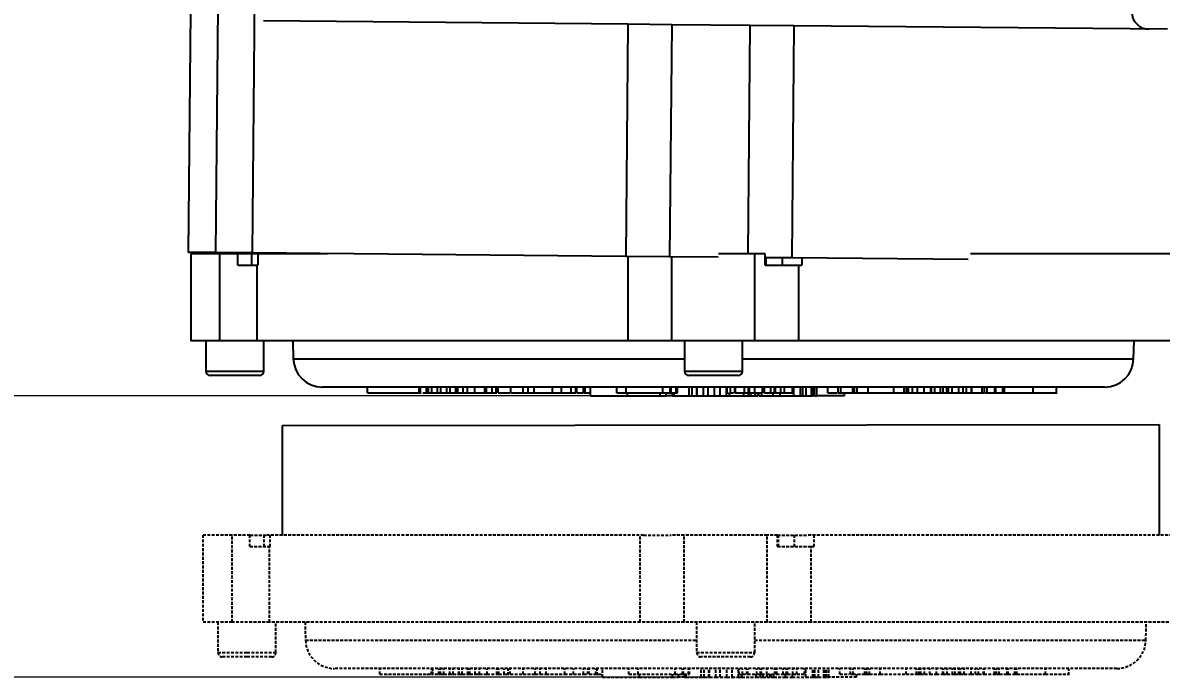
# Model space of a CAD drawing. Header units: millimetres. Extents: x 1964 to 5009, y 569 to 2723.
# Drawn here: x 3284.4 to 3480.6, y 883.8 to 996.6 of the extents above; entities that cross this region are included whole.
import ezdxf

# ---------------------------------------------------------------- set-up
doc = ezdxf.new("R2010")
doc.units = ezdxf.units.MM
doc.linetypes.add('DASHED', pattern=[0.75, 0.5, -0.25])
doc.layers.add('AM_5', color=3, linetype='Continuous', lineweight=25)
doc.styles.add('SLDTEXTSTYLE1', font='txt.shx', dxfattribs={"width": 0.7, "bigfont": 'gbcbig.shx'})
doc.dimstyles.new('SLDDIMSTYLE12$0', dxfattribs={"dimtxt": 12, "dimasz": 10, "dimexe": 0, "dimexo": 0.0625, "dimgap": 0.875, "dimtad": 1, "dimdec": 1, "dimlfac": 1.8, "dimrnd": 1e-09, "dimzin": 12, "dimdsep": 46, "dimtxsty": 'SLDTEXTSTYLE1', "dimcen": 0.09, "dimdle": 8.16, "dimclrd": 3, "dimclre": 3, "dimadec": 0, "dimazin": 3, "dimtfac": 1, "dimtdec": 1, "dimtofl": 0, "dimtmove": 0, "dimatfit": 3, "dimfxl": 0, "dimfrac": 2, "dimtolj": 1, "dimlwd": 5, "dimlwe": 5, "dimarcsym": 0})

# ---------------------------------------------------------------- blocks, each defined once
blk = doc.blocks.new('*D59')
at = {"layer": 'AM_5', "color": 3, "lineweight": 5, "transparency": 16777216}
blk.add_line((3405.49, 1271.14), (2987.04, 1271.14), dxfattribs=at)
at = {"layer": 'AM_5', "color": 3, "linetype": 'Continuous', "lineweight": 5, "transparency": 16777216}
for p, q in [((2987.04, 1261.14), (2987.04, 942.26)), ((3403.59, 932.26), (2987.04, 932.26))]:
    blk.add_line(p, q, dxfattribs=at)
at = {"layer": 'AM_5', "color": 3, "transparency": 16777216}
for points in [[(2985.38, 1261.14), (2988.71, 1261.14), (2987.04, 1271.14)], [(2985.38, 942.26), (2988.71, 942.26), (2987.04, 932.26)]]:
    blk.add_solid(points, dxfattribs=at)
at = {"layer": 'Defpoints', "color": 0, "transparency": 16777216}
for p in [(3405.56, 1271.14), (2987.04, 932.26), (3403.66, 932.26)]:
    blk.add_point(p, dxfattribs=at)
at = {"layer": 'AM_5', "color": 0, "transparency": 16777216, "insert": (2972.45, 1024.24), "char_height": 12, "attachment_point": 5, "rotation": 90, "style": 'SLDTEXTSTYLE1'}
blk.add_mtext('\\A1;{\\H2.28571x;340}', dxfattribs=at)
blk = doc.blocks.new('*D78')
at = {"layer": 'AM_5', "color": 3, "lineweight": 5, "transparency": 16777216}
blk.add_line((3403.59, 932.26), (3249.17, 932.26), dxfattribs=at)
at = {"layer": 'AM_5', "color": 3, "linetype": 'Continuous', "lineweight": 5, "transparency": 16777216}
for p, q in [((3249.17, 922.26), (3249.17, 893.78)), ((3402.71, 883.78), (3249.17, 883.78))]:
    blk.add_line(p, q, dxfattribs=at)
at = {"layer": 'AM_5', "color": 3, "transparency": 16777216}
for points in [[(3247.51, 922.26), (3250.84, 922.26), (3249.17, 932.26)], [(3247.51, 893.78), (3250.84, 893.78), (3249.17, 883.78)]]:
    blk.add_solid(points, dxfattribs=at)
at = {"layer": 'Defpoints', "color": 0, "transparency": 16777216}
for p in [(3403.66, 932.26), (3249.17, 883.78), (3402.77, 883.78)]:
    blk.add_point(p, dxfattribs=at)
at = {"layer": 'AM_5', "color": 0, "transparency": 16777216, "insert": (3234.58, 905.57), "char_height": 12, "attachment_point": 5, "rotation": 90, "style": 'SLDTEXTSTYLE1'}
blk.add_mtext('\\A1;{\\H2.28571x;45}', dxfattribs=at)

msp = doc.modelspace()

# ---------------------------------------------------------------- linework, layer by layer
at = {"color": 7, "linetype": 'Continuous', "lineweight": 25}
for p, q in [((3324.355, 1002.356), (3323.934, 956.883)), ((3318.003, 999.196), (3317.612, 956.941)), ((3313.328, 998.52), (3312.944, 956.985)), ((3388.698, 996.285), (3325.905, 996.866)), ((3388.698, 996.285), (3388.328, 956.287)), ((3396.27, 996.215), (3388.698, 996.285)), ((3396.27, 996.215), (3395.9, 956.217)), ((3409.75, 996.09), (3396.27, 996.215)), ((3409.75, 996.09), (3409.386, 956.763)), ((3417.322, 996.02), (3409.75, 996.09)), ((3417.322, 996.02), (3416.952, 956.022)), ((3481.716, 995.424), (3417.322, 996.02)), ((3317.612, 956.941), (3312.944, 956.985)), ((3313.357, 956.763), (3313.357, 941.763)), ((3318.382, 956.763), (3313.357, 956.763)), ((3323.934, 956.883), (3317.612, 956.941)), ((3317.957, 956.938), (3317.957, 956.763)), ((3318.382, 941.763), (3318.382, 956.763)), ((3321.462, 956.763), (3318.382, 956.763)), ((3321.462, 954.763), (3321.462, 956.763)), ((3323.898, 956.763), (3321.462, 956.763)), ((3323.898, 954.763), (3323.898, 956.763)), ((3324.915, 956.763), (3323.898, 956.763)), ((3388.328, 956.287), (3323.934, 956.883)), ((3323.957, 956.763), (3323.957, 956.883)), ((3324.915, 956.763), (3324.915, 954.763)), ((3336.948, 956.763), (3324.915, 956.763)), ((3330.957, 956.818), (3330.957, 956.763)), ((3395.9, 956.217), (3388.328, 956.287)), ((3388.738, 941.763), (3388.738, 956.283)), ((3404.285, 956.139), (3395.9, 956.217)), ((3396.307, 941.763), (3396.307, 956.213)), ((3410.608, 956.763), (3404.296, 956.763)), ((3410.608, 941.763), (3410.608, 956.763)), ((3412.39, 956.763), (3410.608, 956.763)), ((3412.39, 954.763), (3412.39, 956.763)), ((3416.952, 956.022), (3412.39, 956.064)), ((3412.541, 954.763), (3412.541, 956.063)), ((3415.333, 954.763), (3415.333, 956.037)), ((3447.377, 955.741), (3416.952, 956.022)), ((3418.66, 956.006), (3418.66, 954.763)), ((3482.092, 956.763), (3447.74, 956.763)), ((3321.462, 954.763), (3324.823, 954.763)), ((3324.823, 941.763), (3324.823, 954.763)), ((3324.823, 954.763), (3324.915, 954.763)), ((3412.39, 954.763), (3418.176, 954.763)), ((3418.176, 941.763), (3418.176, 954.763)), ((3418.176, 954.763), (3418.66, 954.763)), ((3318.382, 941.763), (3313.357, 941.763)), ((3315.957, 941.763), (3315.957, 936.513)), ((3324.823, 941.763), (3318.382, 941.763)), ((3388.738, 941.763), (3324.823, 941.763)), ((3325.957, 936.513), (3325.957, 941.763)), ((3330.957, 941.763), (3331.039, 938.632)), ((3396.307, 941.763), (3388.738, 941.763)), ((3410.608, 941.763), (3396.307, 941.763)), ((3398.457, 941.763), (3398.457, 936.513)), ((3408.457, 936.513), (3408.457, 941.763)), ((3418.176, 941.763), (3410.608, 941.763)), ((3482.092, 941.763), (3418.176, 941.763)), ((3475.875, 938.632), (3475.957, 941.763)), ((3331.039, 938.632), (3398.457, 938.632)), ((3408.457, 938.632), (3475.875, 938.632)), ((3315.957, 936.513), (3320.957, 936.513)), ((3320.957, 936.513), (3325.957, 936.513)), ((3398.457, 936.513), (3408.457, 936.513)), ((3320.957, 935.763), (3316.707, 935.763)), ((3325.207, 935.763), (3320.957, 935.763)), ((3407.707, 935.763), (3399.207, 935.763)), ((3470.877, 933.763), (3336.038, 933.763)), ((3343.839, 932.763), (3343.839, 933.763)), ((3343.839, 932.763), (3352.755, 932.763)), ((3344.983, 932.763), (3344.983, 932.638)), ((3352.09, 932.763), (3352.09, 932.638)), ((3352.755, 932.763), (3352.755, 933.763)), ((3352.755, 932.763), (3352.935, 932.763)), ((3352.935, 932.763), (3352.935, 933.763)), ((3352.969, 932.638), (3352.969, 933.763)), ((3354.012, 932.763), (3354.012, 933.763)), ((3354.012, 932.763), (3354.301, 932.763)), ((3354.16, 932.638), (3354.16, 932.763)), ((3354.327, 932.763), (3354.327, 933.763)), ((3354.327, 932.763), (3354.895, 932.763)), ((3354.895, 932.763), (3354.895, 933.763)), ((3355.892, 932.763), (3355.892, 933.763)), ((3355.892, 932.763), (3356.49, 932.763)), ((3356.49, 932.763), (3356.49, 933.763)), ((3357.493, 932.763), (3357.493, 933.763)), ((3357.493, 932.763), (3357.522, 932.763)), ((3357.522, 932.763), (3357.522, 933.763)), ((3357.522, 932.763), (3358.063, 932.763)), ((3358.063, 932.763), (3358.063, 933.763)), ((3359.03, 932.763), (3359.03, 933.763)), ((3359.03, 932.763), (3359.371, 932.763)), ((3359.371, 932.763), (3359.371, 933.763)), ((3360.302, 932.763), (3360.302, 933.763)), ((3360.302, 932.763), (3361.038, 932.763)), ((3360.834, 932.638), (3360.834, 932.763)), ((3361.038, 932.763), (3361.038, 933.763)), ((3361.038, 932.763), (3362.334, 932.763)), ((3362.334, 932.763), (3362.334, 933.763)), ((3362.334, 932.763), (3364.027, 932.763)), ((3364.027, 932.763), (3364.027, 933.763)), ((3364.061, 932.763), (3364.344, 932.763)), ((3364.344, 932.763), (3364.344, 933.763)), ((3364.344, 932.763), (3365.302, 932.763)), ((3364.708, 932.763), (3364.708, 932.638)), ((3365.302, 932.763), (3365.302, 933.763)), ((3365.997, 932.638), (3365.997, 933.763)), ((3366.344, 932.763), (3366.344, 933.763)), ((3368.55, 932.763), (3368.55, 933.763)), ((3368.55, 932.763), (3370.647, 932.763)), ((3370.647, 932.763), (3370.647, 933.763)), ((3370.647, 932.763), (3371.513, 932.763)), ((3371.513, 932.763), (3371.513, 933.763)), ((3372.528, 932.638), (3372.528, 932.763)), ((3372.53, 932.763), (3372.53, 933.763)), ((3372.53, 932.763), (3375.724, 932.763)), ((3375.724, 932.763), (3375.724, 933.763)), ((3377.249, 932.763), (3377.249, 933.763)), ((3377.531, 932.638), (3377.531, 932.763)), ((3378.928, 932.763), (3378.928, 933.763)), ((3378.975, 932.763), (3379.706, 932.763)), ((3379.706, 932.763), (3379.706, 933.763)), ((3379.922, 932.763), (3379.922, 933.763)), ((3381.081, 932.763), (3381.081, 933.763)), ((3381.325, 932.638), (3381.325, 933.763)), ((3381.499, 932.763), (3382.246, 932.763)), ((3382.246, 932.263), (3382.246, 933.763)), ((3382.246, 932.263), (3388.619, 932.263)), ((3386.784, 932.763), (3386.784, 933.763)), ((3388.4, 932.763), (3388.4, 933.763)), ((3388.4, 932.763), (3394.737, 932.763)), ((3388.619, 932.263), (3388.619, 932.763)), ((3389.402, 932.638), (3389.402, 932.763)), ((3394.276, 932.263), (3394.276, 932.763)), ((3394.276, 932.263), (3395.317, 932.263)), ((3394.737, 932.763), (3394.737, 933.763)), ((3394.798, 932.763), (3394.872, 932.763)), ((3395.317, 932.263), (3395.317, 932.763)), ((3396.385, 932.263), (3395.317, 932.263)), ((3396.014, 932.763), (3396.014, 933.763)), ((3396.014, 932.763), (3396.189, 932.763)), ((3396.189, 932.763), (3396.189, 933.763)), ((3396.385, 932.263), (3396.385, 932.763)), ((3396.385, 932.263), (3396.659, 932.263)), ((3396.659, 932.263), (3396.659, 932.763)), ((3396.659, 932.263), (3399.255, 932.263)), ((3397.052, 932.763), (3397.052, 933.763)), ((3397.052, 932.763), (3397.237, 932.763)), ((3397.237, 932.763), (3397.237, 933.763)), ((3399.255, 932.263), (3399.255, 933.763)), ((3399.255, 932.263), (3399.769, 932.263)), ((3399.769, 932.263), (3399.769, 933.763)), ((3399.769, 932.263), (3400.56, 932.263)), ((3400.56, 932.263), (3400.56, 933.763)), ((3400.56, 932.263), (3400.67, 932.263)), ((3400.67, 932.263), (3400.67, 933.763)), ((3400.67, 932.263), (3401.752, 932.263)), ((3401.752, 932.263), (3401.752, 933.763)), ((3401.752, 932.263), (3402.535, 932.263)), ((3402.535, 932.263), (3402.535, 933.763)), ((3402.535, 932.263), (3403.657, 932.263)), ((3403.657, 932.263), (3403.657, 933.763)), ((3403.657, 932.263), (3404.6, 932.263)), ((3404.6, 932.263), (3404.6, 933.763)), ((3404.6, 932.263), (3405.682, 932.263)), ((3405.682, 932.263), (3405.682, 933.763)), ((3405.682, 932.263), (3406.237, 932.263)), ((3405.812, 932.763), (3405.812, 933.763)), ((3405.812, 932.763), (3406.015, 932.763)), ((3406.237, 932.263), (3406.237, 932.763)), ((3406.365, 932.763), (3406.365, 933.763)), ((3406.365, 932.763), (3406.912, 932.763)), ((3407.133, 932.763), (3407.133, 933.763)), ((3407.133, 932.763), (3407.252, 932.763)), ((3407.252, 932.763), (3407.252, 933.763)), ((3408.706, 932.263), (3408.706, 932.763)), ((3408.82, 932.763), (3408.82, 933.763)), ((3408.82, 932.763), (3409.47, 932.763)), ((3409.47, 932.763), (3409.47, 933.763)), ((3409.476, 932.263), (3409.476, 932.763)), ((3409.648, 932.763), (3409.648, 933.763)), ((3409.648, 932.763), (3410.575, 932.763)), ((3409.906, 932.263), (3409.906, 932.763)), ((3410.575, 932.763), (3410.575, 933.763)), ((3410.632, 932.263), (3410.632, 932.763)), ((3410.632, 932.263), (3411.104, 932.263)), ((3411.104, 932.263), (3411.104, 932.763)), ((3411.207, 932.263), (3411.207, 932.763)), ((3411.286, 932.263), (3411.286, 932.763)), ((3411.286, 932.263), (3411.763, 932.263)), ((3411.763, 932.263), (3411.763, 932.763)), ((3411.763, 932.263), (3413.748, 932.263)), ((3411.932, 932.763), (3411.932, 933.763)), ((3412.131, 932.763), (3412.131, 933.763)), ((3412.131, 932.763), (3412.251, 932.763)), ((3412.251, 932.763), (3412.251, 933.763)), ((3413.356, 932.763), (3413.356, 933.763)), ((3413.356, 932.763), (3413.958, 932.763)), ((3413.748, 932.263), (3413.748, 932.763)), ((3413.748, 932.263), (3414.95, 932.263)), ((3413.958, 932.763), (3413.958, 933.763)), ((3414.131, 932.763), (3414.131, 933.763)), ((3414.131, 932.763), (3415.058, 932.763)), ((3414.95, 932.263), (3414.95, 932.763)), ((3414.95, 932.263), (3417.282, 932.263)), ((3415.058, 932.763), (3415.058, 933.763)), ((3415.058, 932.763), (3415.72, 932.763)), ((3415.72, 932.763), (3415.72, 933.763)), ((3417.071, 932.763), (3417.071, 933.763)), ((3417.106, 932.763), (3417.106, 933.763)), ((3417.282, 932.263), (3417.282, 933.763)), ((3417.282, 932.263), (3418.482, 932.263)), ((3418.482, 932.263), (3418.482, 933.763)), ((3418.482, 932.263), (3418.847, 932.263)), ((3418.847, 932.263), (3418.847, 933.763)), ((3418.847, 932.263), (3419.435, 932.263)), ((3419.435, 932.263), (3419.435, 933.763)), ((3419.435, 932.263), (3420.349, 932.263)), ((3420.349, 932.263), (3420.349, 933.763)), ((3420.349, 932.263), (3420.706, 932.263)), ((3420.706, 932.263), (3420.706, 933.763)), ((3420.826, 932.263), (3420.826, 933.763)), ((3420.863, 932.263), (3420.863, 933.763)), ((3420.863, 932.263), (3421.262, 932.263)), ((3421.262, 932.263), (3421.262, 933.763)), ((3426.029, 932.263), (3421.262, 932.263)), ((3423.155, 932.763), (3423.155, 933.763)), ((3424.945, 932.763), (3424.945, 933.763)), ((3424.945, 932.763), (3425.42, 932.763)), ((3425.42, 932.763), (3425.42, 933.763)), ((3426.029, 932.263), (3426.029, 932.763)), ((3427.454, 932.763), (3427.454, 933.763)), ((3427.454, 932.763), (3427.789, 932.763)), ((3427.789, 932.763), (3427.789, 933.763)), ((3427.789, 932.763), (3428.241, 932.763)), ((3428.241, 932.763), (3428.241, 933.763)), ((3430.112, 932.763), (3430.112, 933.763)), ((3430.112, 932.763), (3434.557, 932.763)), ((3434.557, 932.763), (3434.557, 933.763)), ((3436.348, 932.763), (3436.348, 933.763)), ((3436.38, 932.763), (3436.747, 932.763)), ((3436.747, 932.763), (3436.747, 933.763)), ((3436.747, 932.763), (3437.077, 932.763)), ((3437.077, 932.763), (3437.077, 933.763)), ((3437.077, 932.763), (3437.082, 932.763)), ((3437.082, 932.763), (3437.082, 933.763)), ((3437.082, 932.763), (3437.756, 932.763)), ((3437.756, 932.763), (3437.756, 933.763)), ((3438.645, 932.763), (3438.645, 933.763)), ((3438.645, 932.763), (3439.781, 932.763)), ((3439.781, 932.763), (3439.781, 933.763)), ((3440.889, 932.763), (3440.889, 933.763)), ((3440.889, 932.763), (3441.024, 932.763)), ((3441.024, 932.763), (3441.024, 933.763)), ((3441.024, 932.763), (3441.627, 932.763)), ((3441.627, 932.763), (3441.627, 933.763)), ((3442.582, 932.763), (3442.582, 933.763)), ((3442.582, 932.763), (3443.027, 932.763)), ((3443.027, 932.763), (3443.027, 933.763)), ((3443.027, 932.763), (3443.666, 932.763)), ((3443.666, 932.763), (3443.666, 933.763)), ((3443.666, 932.763), (3443.909, 932.763)), ((3443.938, 932.763), (3443.938, 933.763)), ((3443.938, 932.763), (3444.578, 932.763)), ((3444.578, 932.763), (3444.578, 933.763)), ((3445.626, 932.763), (3445.626, 932.638)), ((3445.744, 932.763), (3445.744, 933.763)), ((3445.744, 932.763), (3446.426, 932.763)), ((3446.499, 932.763), (3446.499, 933.763)), ((3447.038, 932.763), (3447.038, 933.763)), ((3447.437, 932.638), (3447.437, 932.763)), ((3447.898, 932.763), (3447.898, 933.763)), ((3447.93, 932.763), (3447.995, 932.763)), ((3447.995, 932.763), (3447.995, 933.763)), ((3449.788, 932.763), (3449.788, 933.763)), ((3450.154, 932.763), (3450.154, 933.763)), ((3450.267, 932.763), (3450.611, 932.763)), ((3450.611, 932.763), (3450.611, 933.763)), ((3450.645, 932.763), (3451.966, 932.763)), ((3451.966, 932.763), (3451.966, 933.763)), ((3451.966, 932.763), (3452.133, 932.763)), ((3452.133, 932.763), (3452.133, 933.763)), ((3452.133, 932.763), (3453.307, 932.763)), ((3453.307, 932.763), (3453.307, 933.763)), ((3453.307, 932.763), (3453.416, 932.763)), ((3453.416, 932.763), (3453.416, 933.763)), ((3453.416, 932.763), (3453.63, 932.763)), ((3453.63, 932.763), (3453.63, 933.763)), ((3453.63, 932.763), (3454.279, 932.763)), ((3454.109, 932.638), (3454.109, 932.763)), ((3458.568, 932.763), (3458.568, 933.763)), ((3462.586, 932.638), (3462.586, 933.763)), ((3329.163, 927.153), (3480.296, 927.345)), ((3329.163, 922.527), (3329.163, 927.153)), ((3480.296, 927.345), (3480.296, 908.283)), ((3329.163, 908.283), (3329.163, 922.527))]:
    msp.add_line(p, q, dxfattribs=at)
at = {"color": 7, "linetype": 'DASHED', "lineweight": 25}
for p, q in [((3315.455, 908.283), (3315.455, 893.283)), ((3320.48, 908.283), (3315.455, 908.283)), ((3320.48, 893.283), (3320.48, 908.283)), ((3323.56, 908.283), (3320.48, 908.283)), ((3323.56, 906.283), (3323.56, 908.283)), ((3323.602, 908.283), (3323.56, 908.283)), ((3323.602, 908.283), (3326.315, 908.283)), ((3325.996, 906.283), (3325.996, 908.283)), ((3391.422, 908.283), (3326.315, 908.283)), ((3327.013, 908.283), (3327.013, 906.283)), ((3390.836, 893.283), (3390.836, 908.283)), ((3391.422, 908.283), (3396.128, 908.283)), ((3398.405, 908.283), (3396.128, 908.283)), ((3398.405, 893.283), (3398.405, 908.283)), ((3412.706, 908.283), (3398.405, 908.283)), ((3412.706, 893.283), (3412.706, 908.283)), ((3414.488, 908.283), (3412.706, 908.283)), ((3414.488, 908.283), (3419.689, 908.283)), ((3414.488, 906.283), (3414.488, 908.283)), ((3414.639, 906.283), (3414.639, 908.283)), ((3417.431, 906.283), (3417.431, 908.283)), ((3484.796, 908.283), (3419.689, 908.283)), ((3420.758, 908.283), (3420.758, 906.283)), ((3323.56, 906.283), (3326.921, 906.283)), ((3326.921, 893.283), (3326.921, 906.283)), ((3326.921, 906.283), (3327.013, 906.283)), ((3414.488, 906.283), (3420.274, 906.283)), ((3420.274, 893.283), (3420.274, 906.283)), ((3420.274, 906.283), (3420.758, 906.283)), ((3320.48, 893.283), (3315.455, 893.283)), ((3318.055, 893.283), (3318.055, 888.033)), ((3326.921, 893.283), (3320.48, 893.283)), ((3390.836, 893.283), (3326.921, 893.283)), ((3328.055, 888.033), (3328.055, 893.283)), ((3333.055, 893.283), (3333.137, 890.152)), ((3398.405, 893.283), (3390.836, 893.283)), ((3412.706, 893.283), (3398.405, 893.283)), ((3400.555, 893.283), (3400.555, 888.033)), ((3410.555, 888.033), (3410.555, 893.283)), ((3420.274, 893.283), (3412.706, 893.283)), ((3484.19, 893.283), (3420.274, 893.283)), ((3477.973, 890.152), (3478.055, 893.283)), ((3333.137, 890.152), (3400.555, 890.152)), ((3410.555, 890.152), (3477.973, 890.152)), ((3318.055, 888.033), (3323.055, 888.033)), ((3323.055, 887.283), (3318.805, 887.283)), ((3323.055, 888.033), (3328.055, 888.033)), ((3327.305, 887.283), (3323.055, 887.283)), ((3400.555, 888.033), (3410.555, 888.033)), ((3409.805, 887.283), (3401.305, 887.283)), ((3472.975, 885.283), (3338.136, 885.283)), ((3345.937, 884.283), (3345.937, 885.283)), ((3354.853, 884.283), (3354.853, 885.283)), ((3355.033, 884.283), (3355.033, 885.283)), ((3355.067, 884.158), (3355.067, 885.283)), ((3356.11, 884.283), (3356.11, 885.283)), ((3356.425, 884.283), (3356.425, 885.283)), ((3356.993, 884.283), (3356.993, 885.283)), ((3357.99, 884.283), (3357.99, 885.283)), ((3358.588, 884.283), (3358.588, 885.283)), ((3359.591, 884.283), (3359.591, 885.283)), ((3359.62, 884.283), (3359.62, 885.283)), ((3360.161, 884.283), (3360.161, 885.283)), ((3361.128, 884.283), (3361.128, 885.283)), ((3361.469, 884.283), (3361.469, 885.283)), ((3362.4, 884.283), (3362.4, 885.283)), ((3363.136, 884.283), (3363.136, 885.283)), ((3364.432, 884.283), (3364.432, 885.283)), ((3366.125, 884.283), (3366.125, 885.283)), ((3366.442, 884.283), (3366.442, 885.283)), ((3367.4, 884.283), (3367.4, 885.283)), ((3368.095, 884.158), (3368.095, 885.283)), ((3368.442, 884.283), (3368.442, 885.283)), ((3370.648, 884.283), (3370.648, 885.283)), ((3372.745, 884.283), (3372.745, 885.283)), ((3373.611, 884.283), (3373.611, 885.283)), ((3374.628, 884.283), (3374.628, 885.283)), ((3377.822, 884.283), (3377.822, 885.283)), ((3379.347, 884.283), (3379.347, 885.283)), ((3381.026, 884.283), (3381.026, 885.283)), ((3381.804, 884.283), (3381.804, 885.283)), ((3382.02, 884.283), (3382.02, 885.283)), ((3383.179, 884.283), (3383.179, 885.283)), ((3383.423, 884.158), (3383.423, 885.283)), ((3384.344, 883.783), (3384.344, 885.283)), ((3388.882, 884.283), (3388.882, 885.283)), ((3390.498, 884.283), (3390.498, 885.283)), ((3396.835, 884.283), (3396.835, 885.283)), ((3398.112, 884.283), (3398.112, 885.283)), ((3398.287, 884.283), (3398.287, 885.283)), ((3399.15, 884.283), (3399.15, 885.283)), ((3399.335, 884.283), (3399.335, 885.283)), ((3401.353, 883.783), (3401.353, 885.283)), ((3401.867, 883.783), (3401.867, 885.283)), ((3402.658, 883.783), (3402.658, 885.283)), ((3402.768, 883.783), (3402.768, 885.283)), ((3403.85, 883.783), (3403.85, 885.283)), ((3404.633, 883.783), (3404.633, 885.283)), ((3405.755, 883.783), (3405.755, 885.283)), ((3406.698, 883.783), (3406.698, 885.283)), ((3407.78, 883.783), (3407.78, 885.283)), ((3407.91, 884.283), (3407.91, 885.283)), ((3408.463, 884.283), (3408.463, 885.283)), ((3409.231, 884.283), (3409.231, 885.283)), ((3409.35, 884.283), (3409.35, 885.283)), ((3410.918, 884.283), (3410.918, 885.283)), ((3411.568, 884.283), (3411.568, 885.283)), ((3411.746, 884.283), (3411.746, 885.283)), ((3412.673, 884.283), (3412.673, 885.283)), ((3414.03, 884.283), (3414.03, 885.283)), ((3414.229, 884.283), (3414.229, 885.283)), ((3414.349, 884.283), (3414.349, 885.283)), ((3415.454, 884.283), (3415.454, 885.283)), ((3416.056, 884.283), (3416.056, 885.283)), ((3416.229, 884.283), (3416.229, 885.283)), ((3417.156, 884.283), (3417.156, 885.283)), ((3417.818, 884.283), (3417.818, 885.283)), ((3419.169, 884.283), (3419.169, 885.283)), ((3419.204, 884.283), (3419.204, 885.283)), ((3419.38, 883.783), (3419.38, 885.283)), ((3420.58, 883.783), (3420.58, 885.283)), ((3420.945, 883.783), (3420.945, 885.283)), ((3421.533, 883.783), (3421.533, 885.283)), ((3422.447, 883.783), (3422.447, 885.283)), ((3422.804, 883.783), (3422.804, 885.283)), ((3422.924, 883.783), (3422.924, 885.283)), ((3422.961, 883.783), (3422.961, 885.283)), ((3423.36, 883.783), (3423.36, 885.283)), ((3425.253, 884.283), (3425.253, 885.283)), ((3427.043, 884.283), (3427.043, 885.283)), ((3427.518, 884.283), (3427.518, 885.283)), ((3429.552, 884.283), (3429.552, 885.283)), ((3429.887, 884.283), (3429.887, 885.283)), ((3430.339, 884.283), (3430.339, 885.283)), ((3432.21, 884.283), (3432.21, 885.283)), ((3436.655, 884.283), (3436.655, 885.283)), ((3438.446, 884.283), (3438.446, 885.283)), ((3438.845, 884.283), (3438.845, 885.283)), ((3439.175, 884.283), (3439.175, 885.283)), ((3439.18, 884.283), (3439.18, 885.283)), ((3439.854, 884.283), (3439.854, 885.283)), ((3440.743, 884.283), (3440.743, 885.283)), ((3441.879, 884.283), (3441.879, 885.283)), ((3442.987, 884.283), (3442.987, 885.283)), ((3443.122, 884.283), (3443.122, 885.283)), ((3443.725, 884.283), (3443.725, 885.283)), ((3444.68, 884.283), (3444.68, 885.283)), ((3445.125, 884.283), (3445.125, 885.283)), ((3445.764, 884.283), (3445.764, 885.283)), ((3446.036, 884.283), (3446.036, 885.283)), ((3446.676, 884.283), (3446.676, 885.283)), ((3447.842, 884.283), (3447.842, 885.283)), ((3448.597, 884.283), (3448.597, 885.283)), ((3449.136, 884.283), (3449.136, 885.283)), ((3449.996, 884.283), (3449.996, 885.283)), ((3450.093, 884.283), (3450.093, 885.283)), ((3451.886, 884.283), (3451.886, 885.283)), ((3452.252, 884.283), (3452.252, 885.283)), ((3452.709, 884.283), (3452.709, 885.283)), ((3454.064, 884.283), (3454.064, 885.283)), ((3454.231, 884.283), (3454.231, 885.283)), ((3455.405, 884.283), (3455.405, 885.283)), ((3455.514, 884.283), (3455.514, 885.283)), ((3455.728, 884.283), (3455.728, 885.283)), ((3460.666, 884.283), (3460.666, 885.283)), ((3464.684, 884.158), (3464.684, 885.283)), ((3345.937, 884.283), (3354.853, 884.283)), ((3347.081, 884.283), (3347.081, 884.158)), ((3354.188, 884.283), (3354.188, 884.158)), ((3354.853, 884.283), (3355.033, 884.283)), ((3356.11, 884.283), (3356.399, 884.283)), ((3356.258, 884.158), (3356.258, 884.283)), ((3356.425, 884.283), (3356.993, 884.283)), ((3357.99, 884.283), (3358.588, 884.283)), ((3359.591, 884.283), (3359.62, 884.283)), ((3359.62, 884.283), (3360.161, 884.283)), ((3361.128, 884.283), (3361.469, 884.283)), ((3362.4, 884.283), (3363.136, 884.283)), ((3362.932, 884.158), (3362.932, 884.283)), ((3363.136, 884.283), (3364.432, 884.283)), ((3364.432, 884.283), (3366.125, 884.283)), ((3366.159, 884.283), (3366.442, 884.283)), ((3366.442, 884.283), (3367.4, 884.283)), ((3366.806, 884.283), (3366.806, 884.158)), ((3370.648, 884.283), (3372.745, 884.283)), ((3372.745, 884.283), (3373.611, 884.283)), ((3374.626, 884.158), (3374.626, 884.283)), ((3374.628, 884.283), (3377.822, 884.283)), ((3379.629, 884.158), (3379.629, 884.283)), ((3381.073, 884.283), (3381.804, 884.283)), ((3383.597, 884.283), (3384.344, 884.283)), ((3384.344, 883.783), (3390.717, 883.783)), ((3390.498, 884.283), (3396.835, 884.283)), ((3390.717, 883.783), (3390.717, 884.283)), ((3391.5, 884.158), (3391.5, 884.283)), ((3396.374, 883.783), (3396.374, 884.283)), ((3396.374, 883.783), (3397.415, 883.783)), ((3396.896, 884.283), (3396.97, 884.283)), ((3397.415, 883.783), (3397.415, 884.283)), ((3398.483, 883.783), (3397.415, 883.783)), ((3398.112, 884.283), (3398.287, 884.283)), ((3398.483, 883.783), (3398.483, 884.283)), ((3398.483, 883.783), (3398.757, 883.783)), ((3398.757, 883.783), (3398.757, 884.283)), ((3398.757, 883.783), (3401.353, 883.783)), ((3399.15, 884.283), (3399.335, 884.283)), ((3401.353, 883.783), (3401.867, 883.783)), ((3401.867, 883.783), (3402.658, 883.783)), ((3402.658, 883.783), (3402.768, 883.783)), ((3402.768, 883.783), (3403.85, 883.783)), ((3403.85, 883.783), (3404.633, 883.783)), ((3404.633, 883.783), (3405.755, 883.783)), ((3405.755, 883.783), (3406.698, 883.783)), ((3406.698, 883.783), (3407.78, 883.783)), ((3407.78, 883.783), (3408.335, 883.783)), ((3407.91, 884.283), (3408.113, 884.283)), ((3408.335, 883.783), (3408.335, 884.283)), ((3408.463, 884.283), (3409.011, 884.283)), ((3409.231, 884.283), (3409.35, 884.283)), ((3410.804, 883.783), (3410.804, 884.283)), ((3410.918, 884.283), (3411.568, 884.283)), ((3411.575, 883.783), (3411.575, 884.283)), ((3411.746, 884.283), (3412.673, 884.283)), ((3412.004, 883.783), (3412.004, 884.283)), ((3412.73, 883.783), (3412.73, 884.283)), ((3412.73, 883.783), (3413.202, 883.783)), ((3413.202, 883.783), (3413.202, 884.283)), ((3413.305, 883.783), (3413.305, 884.283)), ((3413.384, 883.783), (3413.384, 884.283)), ((3413.384, 883.783), (3413.861, 883.783)), ((3413.861, 883.783), (3413.861, 884.283)), ((3413.861, 883.783), (3415.846, 883.783)), ((3414.229, 884.283), (3414.349, 884.283)), ((3415.454, 884.283), (3416.056, 884.283)), ((3415.846, 883.783), (3415.846, 884.283)), ((3415.846, 883.783), (3417.048, 883.783)), ((3416.229, 884.283), (3417.156, 884.283)), ((3417.048, 883.783), (3417.048, 884.283)), ((3417.048, 883.783), (3419.38, 883.783)), ((3417.156, 884.283), (3417.818, 884.283)), ((3419.38, 883.783), (3420.58, 883.783)), ((3420.58, 883.783), (3420.945, 883.783)), ((3420.945, 883.783), (3421.533, 883.783)), ((3421.533, 883.783), (3422.447, 883.783)), ((3422.447, 883.783), (3422.804, 883.783)), ((3422.961, 883.783), (3423.36, 883.783)), ((3428.127, 883.783), (3423.36, 883.783)), ((3427.043, 884.283), (3427.518, 884.283)), ((3428.127, 883.783), (3428.127, 884.283)), ((3429.552, 884.283), (3429.887, 884.283)), ((3429.887, 884.283), (3430.339, 884.283)), ((3432.21, 884.283), (3436.655, 884.283)), ((3438.478, 884.283), (3438.845, 884.283)), ((3438.845, 884.283), (3439.175, 884.283)), ((3439.175, 884.283), (3439.18, 884.283)), ((3439.18, 884.283), (3439.854, 884.283)), ((3440.743, 884.283), (3441.879, 884.283)), ((3442.987, 884.283), (3443.122, 884.283)), ((3443.122, 884.283), (3443.725, 884.283)), ((3444.68, 884.283), (3445.125, 884.283)), ((3445.125, 884.283), (3445.764, 884.283)), ((3445.764, 884.283), (3446.007, 884.283)), ((3446.036, 884.283), (3446.676, 884.283)), ((3447.724, 884.283), (3447.724, 884.158)), ((3447.842, 884.283), (3448.524, 884.283)), ((3449.535, 884.158), (3449.535, 884.283)), ((3450.028, 884.283), (3450.093, 884.283)), ((3452.365, 884.283), (3452.709, 884.283)), ((3452.743, 884.283), (3454.064, 884.283)), ((3454.064, 884.283), (3454.231, 884.283)), ((3454.231, 884.283), (3455.405, 884.283)), ((3455.405, 884.283), (3455.514, 884.283)), ((3455.514, 884.283), (3455.728, 884.283)), ((3455.728, 884.283), (3456.377, 884.283)), ((3456.207, 884.158), (3456.207, 884.283))]:
    msp.add_line(p, q, dxfattribs=at)
at = {"color": 7, "linetype": 'Continuous', "lineweight": 25}
for centre, radius, start, end in [((3478.535, 998.454), 3, 179.46975, 269.46975), ((3336.038, 938.763), 5, 181.5, 270), ((3470.877, 938.763), 5, 270, 358.5), ((3316.707, 936.513), 0.75, 180, 270), ((3325.207, 936.513), 0.75, 270, 0), ((3399.207, 936.513), 0.75, 180, 270), ((3407.707, 936.513), 0.75, 270, 0)]:
    msp.add_arc(centre, radius, start, end, dxfattribs=at)
at = {"color": 7, "linetype": 'DASHED', "lineweight": 25}
for centre, radius, start, end in [((3338.136, 890.283), 5, 181.5, 270), ((3472.975, 890.283), 5, 270, 358.5), ((3318.805, 888.033), 0.75, 180, 270), ((3327.305, 888.033), 0.75, 270, 0), ((3401.305, 888.033), 0.75, 180, 270), ((3409.805, 888.033), 0.75, 270, 0)]:
    msp.add_arc(centre, radius, start, end, dxfattribs=at)
at = {"color": 7, "linetype": 'Continuous', "lineweight": 25}
for points, knots in [([(3353.356, 932.763), (3353.368, 932.763), (3353.587, 932.763), (3353.874, 932.763), (3354.018, 932.763), (3354.09, 932.763)], [0, 0, 0, 0, 0.02753705, 0.51337478, 1, 1, 1, 1]), ([(3354.895, 932.763), (3355.079, 932.763), (3355.407, 932.763), (3355.748, 932.763), (3355.899, 932.763)], [0, 0, 0, 0, 0.56000533, 1, 1, 1, 1]), ([(3356.49, 932.763), (3356.673, 932.763), (3357.001, 932.763), (3357.342, 932.763), (3357.493, 932.763)], [0, 0, 0, 0, 0.5600053, 1, 1, 1, 1]), ([(3358.063, 932.763), (3358.239, 932.763), (3358.554, 932.763), (3358.884, 932.763), (3359.03, 932.763)], [0, 0, 0, 0, 0.5599747, 1, 1, 1, 1]), ([(3359.371, 932.763), (3359.547, 932.763), (3359.862, 932.763), (3360.167, 932.763), (3360.302, 932.763)], [0, 0, 0, 0, 0.5599933, 1, 1, 1, 1]), ([(3365.302, 932.763), (3365.478, 932.763), (3365.743, 932.763), (3365.983, 932.763), (3365.976, 932.763), (3365.973, 932.763)], [0, 0, 0, 0, 0.5670063, 0.8502239, 1, 1, 1, 1]), ([(3366.344, 932.763), (3366.673, 932.763), (3367.261, 932.763), (3368.035, 932.763), (3368.375, 932.763)], [0, 0, 0, 0, 0.5591923, 1, 1, 1, 1]), ([(3371.513, 932.763), (3371.696, 932.763), (3372.022, 932.763), (3372.375, 932.763), (3372.53, 932.763)], [0, 0, 0, 0, 0.5599632, 1, 1, 1, 1]), ([(3375.724, 932.763), (3376.001, 932.763), (3376.497, 932.763), (3377.019, 932.763), (3377.249, 932.763)], [0, 0, 0, 0, 0.5599781, 1, 1, 1, 1]), ([(3377.249, 932.763), (3377.555, 932.763), (3378.102, 932.763), (3378.675, 932.763), (3378.928, 932.763)], [0, 0, 0, 0, 0.5600113, 1, 1, 1, 1]), ([(3379.922, 932.763), (3380.144, 932.763), (3380.54, 932.763), (3380.916, 932.763), (3381.081, 932.763)], [0, 0, 0, 0, 0.5598302, 1, 1, 1, 1]), ([(3386.784, 932.763), (3387.087, 932.763), (3387.628, 932.763), (3388.164, 932.763), (3388.4, 932.763)], [0, 0, 0, 0, 0.5599894, 1, 1, 1, 1]), ([(3388.619, 932.263), (3389.397, 932.263), (3390.949, 932.263), (3392.962, 932.263), (3394.141, 932.263), (3394.231, 932.263), (3394.276, 932.263)], [0, 0, 0, 0, 0.2810392, 0.5602761, 0.7796325, 1, 1, 1, 1]), ([(3394.737, 932.763), (3394.977, 932.763), (3395.405, 932.763), (3395.828, 932.763), (3396.014, 932.763)], [0, 0, 0, 0, 0.55999831, 1, 1, 1, 1]), ([(3396.216, 932.763), (3396.303, 932.763), (3396.583, 932.763), (3396.861, 932.763), (3397.052, 932.763)], [0, 0, 0, 0, 0.3118053, 1, 1, 1, 1]), ([(3406.237, 932.263), (3406.271, 932.263), (3406.466, 932.263), (3407.044, 932.263), (3407.932, 932.263), (3408.448, 932.263), (3408.706, 932.263)], [0, 0, 0, 0, 0.09617474, 0.54756253, 0.77380244, 1, 1, 1, 1]), ([(3407.252, 932.763), (3407.544, 932.763), (3408.065, 932.763), (3408.589, 932.763), (3408.82, 932.763)], [0, 0, 0, 0, 0.5599955, 1, 1, 1, 1]), ([(3408.706, 932.263), (3408.852, 932.263), (3409.114, 932.263), (3409.366, 932.263), (3409.476, 932.263)], [0, 0, 0, 0, 0.5597281, 1, 1, 1, 1]), ([(3409.47, 932.763), (3409.511, 932.763), (3409.583, 932.763), (3409.628, 932.763), (3409.648, 932.763)], [0, 0, 0, 0, 0.5600137, 1, 1, 1, 1]), ([(3409.476, 932.263), (3409.555, 932.263), (3409.696, 932.263), (3409.842, 932.263), (3409.906, 932.263)], [0, 0, 0, 0, 0.5604874, 1, 1, 1, 1]), ([(3409.906, 932.263), (3410.045, 932.263), (3410.294, 932.263), (3410.529, 932.263), (3410.632, 932.263)], [0, 0, 0, 0, 0.5582717, 1, 1, 1, 1]), ([(3410.632, 932.763), (3410.826, 932.763), (3411.258, 932.763), (3411.693, 932.763), (3411.932, 932.763)], [0, 0, 0, 0, 0.4484377, 1, 1, 1, 1]), ([(3412.251, 932.763), (3412.456, 932.763), (3412.822, 932.763), (3413.193, 932.763), (3413.356, 932.763)], [0, 0, 0, 0, 0.5599797, 1, 1, 1, 1]), ([(3413.958, 932.763), (3413.999, 932.763), (3414.072, 932.763), (3414.113, 932.763), (3414.131, 932.763)], [0, 0, 0, 0, 0.5600298, 1, 1, 1, 1]), ([(3415.72, 932.763), (3415.972, 932.763), (3416.421, 932.763), (3416.873, 932.763), (3417.071, 932.763)], [0, 0, 0, 0, 0.55998218, 1, 1, 1, 1]), ([(3423.155, 932.763), (3423.698, 932.763), (3424.255, 932.763), (3424.758, 932.763), (3424.77, 932.763)], [0, 0, 0, 0, 0.9759564, 1, 1, 1, 1]), ([(3425.42, 932.763), (3425.797, 932.763), (3426.47, 932.763), (3427.153, 932.763), (3427.454, 932.763)], [0, 0, 0, 0, 0.559995, 1, 1, 1, 1]), ([(3428.241, 932.763), (3428.588, 932.763), (3429.207, 932.763), (3429.836, 932.763), (3430.112, 932.763)], [0, 0, 0, 0, 0.5600034, 1, 1, 1, 1]), ([(3434.557, 932.763), (3434.888, 932.763), (3435.481, 932.763), (3436.083, 932.763), (3436.348, 932.763)], [0, 0, 0, 0, 0.5599966, 1, 1, 1, 1]), ([(3437.756, 932.763), (3437.912, 932.763), (3438.19, 932.763), (3438.506, 932.763), (3438.645, 932.763)], [0, 0, 0, 0, 0.5599432, 1, 1, 1, 1]), ([(3439.781, 932.763), (3439.992, 932.763), (3440.369, 932.763), (3440.73, 932.763), (3440.889, 932.763)], [0, 0, 0, 0, 0.559995, 1, 1, 1, 1]), ([(3441.627, 932.763), (3441.8, 932.763), (3442.109, 932.763), (3442.437, 932.763), (3442.582, 932.763)], [0, 0, 0, 0, 0.5599861, 1, 1, 1, 1]), ([(3444.578, 932.763), (3444.79, 932.763), (3445.169, 932.763), (3445.568, 932.763), (3445.744, 932.763)], [0, 0, 0, 0, 0.5599979, 1, 1, 1, 1]), ([(3446.499, 932.763), (3446.623, 932.763), (3446.844, 932.763), (3446.979, 932.763), (3447.038, 932.763)], [0, 0, 0, 0, 0.5599288, 1, 1, 1, 1]), ([(3447.038, 932.763), (3447.196, 932.763), (3447.478, 932.763), (3447.769, 932.763), (3447.898, 932.763)], [0, 0, 0, 0, 0.5600131, 1, 1, 1, 1]), ([(3447.995, 932.763), (3448.34, 932.763), (3448.958, 932.763), (3449.534, 932.763), (3449.788, 932.763)], [0, 0, 0, 0, 0.5595792, 1, 1, 1, 1]), ([(3449.788, 932.763), (3449.832, 932.763), (3449.91, 932.763), (3450.079, 932.763), (3450.154, 932.763)], [0, 0, 0, 0, 0.5596888, 1, 1, 1, 1]), ([(3453.63, 932.763), (3453.701, 932.763), (3453.843, 932.763), (3454.481, 932.763), (3455.648, 932.763), (3457.08, 932.763), (3458.071, 932.763), (3458.568, 932.763)], [0, 0, 0, 0, 0.1870649, 0.3734297, 0.5592453, 0.7792922, 1, 1, 1, 1]), ([(3458.568, 932.763), (3458.98, 932.763), (3459.803, 932.763), (3460.992, 932.763), (3462.026, 932.763), (3462.56, 932.763), (3462.537, 932.763), (3462.529, 932.763)], [0, 0, 0, 0, 0.2064654, 0.4125958, 0.6177852, 0.8594369, 1, 1, 1, 1])]:
    msp.add_open_spline(points, degree=3, knots=knots, dxfattribs=at)
at = {"color": 7, "linetype": 'DASHED', "lineweight": 25}
for points, knots in [([(3355.454, 884.283), (3355.466, 884.283), (3355.685, 884.283), (3355.972, 884.283), (3356.116, 884.283), (3356.188, 884.283)], [0, 0, 0, 0, 0.02753705, 0.51337478, 1, 1, 1, 1]), ([(3356.993, 884.283), (3357.177, 884.283), (3357.505, 884.283), (3357.846, 884.283), (3357.997, 884.283)], [0, 0, 0, 0, 0.5600053, 1, 1, 1, 1]), ([(3358.588, 884.283), (3358.771, 884.283), (3359.099, 884.283), (3359.44, 884.283), (3359.591, 884.283)], [0, 0, 0, 0, 0.5600053, 1, 1, 1, 1]), ([(3360.161, 884.283), (3360.337, 884.283), (3360.652, 884.283), (3360.982, 884.283), (3361.128, 884.283)], [0, 0, 0, 0, 0.55997466, 1, 1, 1, 1]), ([(3361.469, 884.283), (3361.645, 884.283), (3361.96, 884.283), (3362.265, 884.283), (3362.4, 884.283)], [0, 0, 0, 0, 0.5599933, 1, 1, 1, 1]), ([(3367.4, 884.283), (3367.576, 884.283), (3367.841, 884.283), (3368.081, 884.283), (3368.074, 884.283), (3368.071, 884.283)], [0, 0, 0, 0, 0.5670063, 0.8502239, 1, 1, 1, 1]), ([(3368.442, 884.283), (3368.771, 884.283), (3369.359, 884.283), (3370.133, 884.283), (3370.473, 884.283)], [0, 0, 0, 0, 0.55919226, 1, 1, 1, 1]), ([(3373.611, 884.283), (3373.794, 884.283), (3374.12, 884.283), (3374.473, 884.283), (3374.628, 884.283)], [0, 0, 0, 0, 0.5599632, 1, 1, 1, 1]), ([(3377.822, 884.283), (3378.1, 884.283), (3378.595, 884.283), (3379.117, 884.283), (3379.347, 884.283)], [0, 0, 0, 0, 0.5599781, 1, 1, 1, 1]), ([(3379.347, 884.283), (3379.653, 884.283), (3380.2, 884.283), (3380.773, 884.283), (3381.026, 884.283)], [0, 0, 0, 0, 0.5600113, 1, 1, 1, 1]), ([(3382.02, 884.283), (3382.242, 884.283), (3382.638, 884.283), (3383.014, 884.283), (3383.179, 884.283)], [0, 0, 0, 0, 0.5598302, 1, 1, 1, 1]), ([(3388.882, 884.283), (3389.185, 884.283), (3389.726, 884.283), (3390.262, 884.283), (3390.498, 884.283)], [0, 0, 0, 0, 0.5599894, 1, 1, 1, 1]), ([(3390.717, 883.783), (3391.495, 883.783), (3393.047, 883.783), (3395.06, 883.783), (3396.239, 883.783), (3396.329, 883.783), (3396.374, 883.783)], [0, 0, 0, 0, 0.2810392, 0.5602761, 0.7796325, 1, 1, 1, 1]), ([(3396.835, 884.283), (3397.075, 884.283), (3397.503, 884.283), (3397.926, 884.283), (3398.112, 884.283)], [0, 0, 0, 0, 0.5599983, 1, 1, 1, 1]), ([(3398.314, 884.283), (3398.401, 884.283), (3398.681, 884.283), (3398.959, 884.283), (3399.15, 884.283)], [0, 0, 0, 0, 0.3118053, 1, 1, 1, 1]), ([(3408.335, 883.783), (3408.37, 883.783), (3408.564, 883.783), (3409.142, 883.783), (3410.03, 883.783), (3410.546, 883.783), (3410.804, 883.783)], [0, 0, 0, 0, 0.0961747, 0.5475625, 0.7738024, 1, 1, 1, 1]), ([(3409.35, 884.283), (3409.642, 884.283), (3410.163, 884.283), (3410.687, 884.283), (3410.918, 884.283)], [0, 0, 0, 0, 0.5599955, 1, 1, 1, 1]), ([(3410.804, 883.783), (3410.95, 883.783), (3411.212, 883.783), (3411.464, 883.783), (3411.575, 883.783)], [0, 0, 0, 0, 0.5597281, 1, 1, 1, 1]), ([(3411.568, 884.283), (3411.609, 884.283), (3411.681, 884.283), (3411.726, 884.283), (3411.746, 884.283)], [0, 0, 0, 0, 0.5600137, 1, 1, 1, 1]), ([(3411.575, 883.783), (3411.653, 883.783), (3411.794, 883.783), (3411.94, 883.783), (3412.004, 883.783)], [0, 0, 0, 0, 0.5604874, 1, 1, 1, 1]), ([(3412.004, 883.783), (3412.143, 883.783), (3412.392, 883.783), (3412.627, 883.783), (3412.73, 883.783)], [0, 0, 0, 0, 0.5582717, 1, 1, 1, 1]), ([(3412.73, 884.283), (3412.924, 884.283), (3413.356, 884.283), (3413.791, 884.283), (3414.03, 884.283)], [0, 0, 0, 0, 0.4484377, 1, 1, 1, 1]), ([(3414.349, 884.283), (3414.554, 884.283), (3414.92, 884.283), (3415.291, 884.283), (3415.454, 884.283)], [0, 0, 0, 0, 0.5599797, 1, 1, 1, 1]), ([(3416.056, 884.283), (3416.097, 884.283), (3416.17, 884.283), (3416.211, 884.283), (3416.229, 884.283)], [0, 0, 0, 0, 0.56002976, 1, 1, 1, 1]), ([(3417.818, 884.283), (3418.07, 884.283), (3418.519, 884.283), (3418.971, 884.283), (3419.169, 884.283)], [0, 0, 0, 0, 0.5599822, 1, 1, 1, 1]), ([(3425.253, 884.283), (3425.796, 884.283), (3426.353, 884.283), (3426.856, 884.283), (3426.868, 884.283)], [0, 0, 0, 0, 0.97595641, 1, 1, 1, 1]), ([(3427.518, 884.283), (3427.895, 884.283), (3428.568, 884.283), (3429.251, 884.283), (3429.552, 884.283)], [0, 0, 0, 0, 0.559995, 1, 1, 1, 1]), ([(3430.339, 884.283), (3430.686, 884.283), (3431.305, 884.283), (3431.934, 884.283), (3432.21, 884.283)], [0, 0, 0, 0, 0.5600034, 1, 1, 1, 1]), ([(3436.655, 884.283), (3436.986, 884.283), (3437.579, 884.283), (3438.181, 884.283), (3438.446, 884.283)], [0, 0, 0, 0, 0.5599966, 1, 1, 1, 1]), ([(3439.854, 884.283), (3440.01, 884.283), (3440.288, 884.283), (3440.604, 884.283), (3440.743, 884.283)], [0, 0, 0, 0, 0.5599432, 1, 1, 1, 1]), ([(3441.879, 884.283), (3442.09, 884.283), (3442.467, 884.283), (3442.828, 884.283), (3442.987, 884.283)], [0, 0, 0, 0, 0.559995, 1, 1, 1, 1]), ([(3443.725, 884.283), (3443.898, 884.283), (3444.207, 884.283), (3444.535, 884.283), (3444.68, 884.283)], [0, 0, 0, 0, 0.5599861, 1, 1, 1, 1]), ([(3446.676, 884.283), (3446.888, 884.283), (3447.267, 884.283), (3447.666, 884.283), (3447.842, 884.283)], [0, 0, 0, 0, 0.55999787, 1, 1, 1, 1]), ([(3448.597, 884.283), (3448.721, 884.283), (3448.942, 884.283), (3449.077, 884.283), (3449.136, 884.283)], [0, 0, 0, 0, 0.5599288, 1, 1, 1, 1]), ([(3449.136, 884.283), (3449.294, 884.283), (3449.576, 884.283), (3449.867, 884.283), (3449.996, 884.283)], [0, 0, 0, 0, 0.5600131, 1, 1, 1, 1]), ([(3450.093, 884.283), (3450.438, 884.283), (3451.056, 884.283), (3451.632, 884.283), (3451.886, 884.283)], [0, 0, 0, 0, 0.5595792, 1, 1, 1, 1]), ([(3451.886, 884.283), (3451.93, 884.283), (3452.009, 884.283), (3452.177, 884.283), (3452.252, 884.283)], [0, 0, 0, 0, 0.5596888, 1, 1, 1, 1]), ([(3455.728, 884.283), (3455.799, 884.283), (3455.941, 884.283), (3456.579, 884.283), (3457.746, 884.283), (3459.178, 884.283), (3460.169, 884.283), (3460.666, 884.283)], [0, 0, 0, 0, 0.18706493, 0.37342969, 0.55924531, 0.77929221, 1, 1, 1, 1]), ([(3460.666, 884.283), (3461.078, 884.283), (3461.901, 884.283), (3463.09, 884.283), (3464.124, 884.283), (3464.658, 884.283), (3464.635, 884.283), (3464.627, 884.283)], [0, 0, 0, 0, 0.20646543, 0.41259582, 0.61778515, 0.85943693, 1, 1, 1, 1])]:
    msp.add_open_spline(points, degree=3, knots=knots, dxfattribs=at)

# ---------------------------------------------------------------- dimensions: what is measured, and where the dimension line sits
at = {"layer": 'AM_5'}
for base, p1, p2, text, picture, middle in [((2987.043, 932.263), (3405.555, 1271.141), (3403.657, 932.263), '{\\H2.28571x;340}', '*D59', (2987.043, 1024.241)), ((3249.173, 883.783), (3403.657, 932.263), (3402.768, 883.783), '{\\H2.28571x;45}', '*D78', (3249.173, 905.57))]:
    dim = msp.add_linear_dim(base=base, p1=p1, p2=p2, angle=90, text=text, dimstyle='SLDDIMSTYLE12$0', override={"dimlfac": 1}, dxfattribs=at)
    dim.commit()
    dim.dimension.update_dxf_attribs({"geometry": picture, "text_midpoint": middle, "dimtype": 160})

doc.saveas('drawing.dxf')
